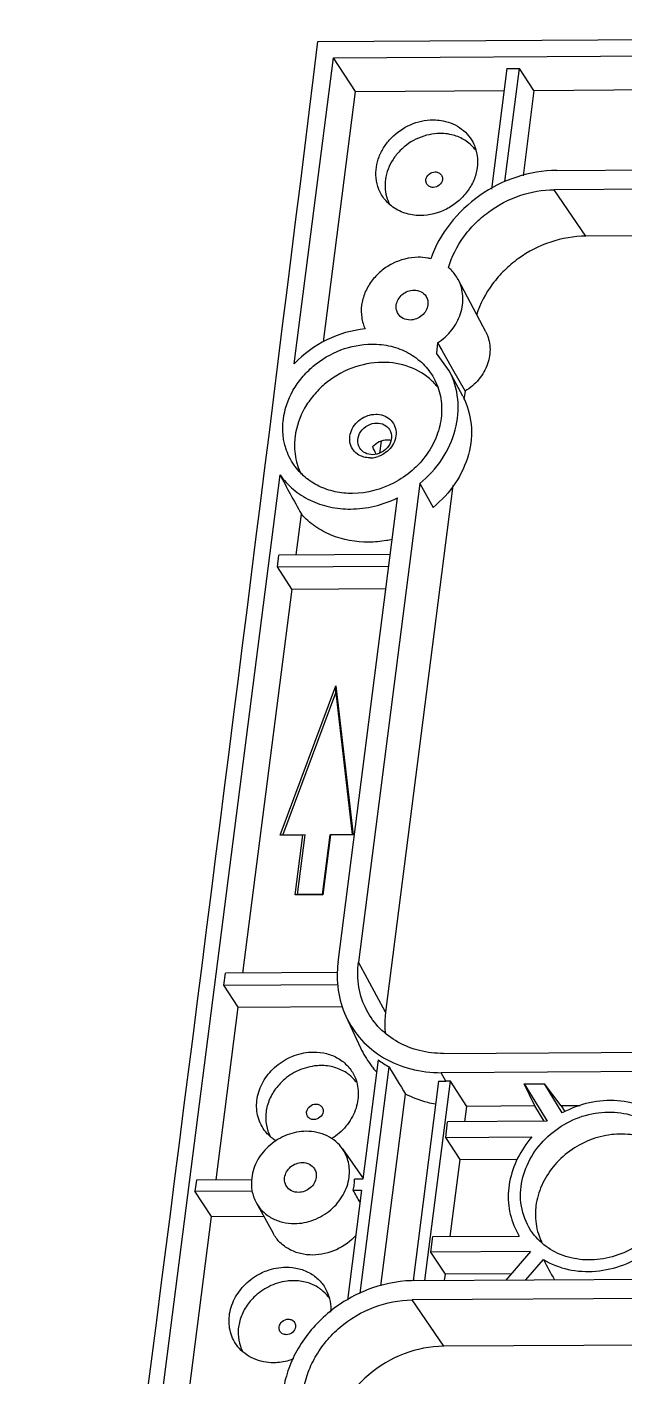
# Model space of a CAD drawing. Extents: x -1094 to 5067, y -562 to 305.
# Drawn here: x 209.3 to 232, y -147.2 to -96.1 of the extents above; entities that cross this region are included whole.
import ezdxf

# ---------------------------------------------------------------- set-up
doc = ezdxf.new("R2010")
doc.units = 0
doc.header["$LTSCALE"] = 1.21
doc.header["$MEASUREMENT"] = 0
doc.layers.get('0').update_dxf_attribs({"linetype": 'CONTINUOUS'})

msp = doc.modelspace()

# ---------------------------------------------------------------- linework, layer by layer
at = {"color": 7, "linetype": 'Continuous'}
for p, q in [((220.355, -96.621), (311.48, -96.069)), ((220.941, -97.236), (310.748, -96.692)), ((219.454, -108.839), (220.941, -97.236)), ((221.78, -98.513), (220.941, -97.236)), ((227.523, -97.639), (226.937, -102.213)), ((227.452, -101.933), (228.002, -97.637)), ((227.523, -97.639), (228.002, -97.637)), ((228.551, -98.472), (228.002, -97.637)), ((220.564, -108.01), (221.78, -98.513)), ((221.78, -98.513), (227.416, -98.479)), ((228.551, -98.472), (228.137, -101.709)), ((228.551, -98.472), (236.995, -98.421)), ((229.415, -101.509), (263.922, -101.3)), ((263.788, -102.032), (229.321, -102.241)), ((230.52, -103.999), (229.321, -102.241)), ((265.102, -103.789), (230.52, -103.999)), ((226.721, -107.627), (225.678, -105.651)), ((224.898, -108.053), (224.849, -108.438)), ((225.34, -109.109), (224.849, -108.438)), ((224.898, -108.053), (225.052, -108.323)), ((225.052, -108.323), (225.46, -109.041)), ((225.85, -110.075), (225.34, -109.109)), ((225.46, -109.041), (225.937, -109.882)), ((225.937, -109.882), (225.897, -110.197)), ((222.748, -111.778), (222.69, -112.235)), ((212.081, -166.395), (218.915, -113.051)), ((224.215, -113.387), (221.89, -131.533)), ((225.479, -113.462), (222.92, -133.435)), ((224.215, -113.387), (224.722, -114.287)), ((221.117, -131.538), (223.373, -113.925)), ((219.528, -116.09), (219.726, -114.544)), ((218.814, -116.547), (218.872, -116.094)), ((223.099, -116.068), (218.872, -116.094)), ((218.814, -116.547), (223.041, -116.522)), ((219.363, -117.383), (218.814, -116.547)), ((219.363, -117.383), (217.496, -131.952)), ((219.363, -117.383), (222.933, -117.361)), ((218.916, -126.723), (221.03, -121.05)), ((221.027, -121.323), (221.03, -121.05)), ((221.03, -121.05), (221.694, -126.706)), ((219.018, -126.712), (221.027, -121.323)), ((221.027, -121.323), (221.657, -126.696)), ((219.778, -126.718), (218.916, -126.723)), ((219.488, -128.984), (219.778, -126.718)), ((219.576, -128.973), (219.866, -126.707)), ((219.866, -126.707), (219.778, -126.718)), ((220.809, -126.702), (220.519, -128.968)), ((220.832, -126.711), (220.541, -128.977)), ((220.809, -126.702), (220.832, -126.711)), ((221.694, -126.706), (220.832, -126.711)), ((219.576, -128.973), (219.488, -128.984)), ((220.541, -128.977), (219.488, -128.984)), ((220.519, -128.968), (219.576, -128.973)), ((220.519, -128.968), (220.541, -128.977)), ((216.782, -132.409), (216.84, -131.956)), ((221.114, -131.93), (216.84, -131.956)), ((222.92, -133.435), (221.89, -131.533)), ((216.782, -132.409), (221.11, -132.383)), ((217.331, -133.245), (216.782, -132.409)), ((216.492, -139.791), (217.331, -133.245)), ((217.331, -133.245), (221.29, -133.221)), ((221.417, -133.584), (221.972, -134.787)), ((225.125, -134.994), (296.875, -134.559)), ((221.958, -144.082), (223.057, -135.507)), ((222.643, -135.234), (222.063, -139.757)), ((296.782, -135.291), (225.032, -135.725)), ((224.932, -136.042), (223.963, -143.604)), ((224.412, -143.609), (225.381, -136.047)), ((225.204, -136.048), (225.032, -135.725)), ((225.381, -136.047), (225.204, -136.048)), ((226.008, -137.002), (225.381, -136.047)), ((222.743, -143.811), (223.675, -136.537)), ((228.186, -136.15), (228.947, -136.145)), ((228.58, -136.986), (228.186, -136.15)), ((228.186, -136.15), (229.056, -137.565)), ((229.59, -136.98), (228.947, -136.145)), ((229.625, -137.249), (228.947, -136.145)), ((225.934, -137.584), (226.008, -137.002)), ((228.58, -136.986), (226.008, -137.002)), ((228.936, -137.566), (228.58, -136.986)), ((230.307, -136.976), (229.59, -136.98)), ((229.59, -136.98), (229.72, -137.191)), ((225.202, -138.177), (225.277, -137.588)), ((229.056, -137.565), (225.277, -137.588)), ((221.286, -138.615), (222.046, -139.706)), ((225.202, -138.177), (228.478, -138.157)), ((225.751, -139.013), (225.202, -138.177)), ((225.377, -141.935), (225.751, -139.013)), ((225.751, -139.013), (227.932, -138.999)), ((215.742, -139.795), (215.687, -140.221)), ((217.84, -139.782), (215.742, -139.795)), ((222.063, -139.757), (221.745, -139.759)), ((215.687, -140.221), (217.859, -140.207)), ((216.315, -141.175), (215.687, -140.221)), ((218.011, -140.65), (218.652, -141.814)), ((222.009, -140.182), (221.474, -144.353)), ((221.691, -140.184), (222.009, -140.182)), ((215.464, -147.814), (216.315, -141.175)), ((216.315, -141.175), (218.293, -141.163)), ((227.833, -141.616), (227.996, -141.919)), ((224.644, -142.528), (224.72, -141.939)), ((224.72, -141.939), (227.996, -141.919)), ((228.424, -142.505), (224.644, -142.528)), ((225.194, -143.363), (224.644, -142.528)), ((228.424, -142.505), (227.486, -143.59)), ((224.021, -143.611), (295.771, -143.176)), ((228.246, -143.585), (228.912, -142.814)), ((225.163, -143.604), (225.194, -143.363)), ((227.695, -143.348), (225.194, -143.363)), ((295.678, -143.908), (223.928, -144.343)), ((225.126, -146.101), (223.928, -144.343)), ((296.876, -145.666), (225.126, -146.101))]:
    msp.add_line(p, q, dxfattribs=at)
for centre, radius, start, end in [((-9750.274, 1136.842), 10046.635, 352.4521018, 352.9477873), ((225.16, -101.616), 1.471, 42.2358, 44.2893), ((225.164, -101.612), 1.465, 36.3805, 42.2328), ((224.428, -102.088), 1.529, 185.3482, 199.1734), ((224.374, -102.105), 1.472, 199.2434, 202.9655), ((224.361, -102.11), 1.458, 202.9725, 207.8593), ((223.059, -111.205), 2.361, 42.6315, 46.7893), ((223.077, -111.189), 2.337, 39.1785, 42.6243), ((222.988, -112.376), 0.644, 78.0902, 90.3818), ((222.328, -111.467), 0.943, 270.3921, 277.2228), ((222.32, -111.405), 1.005, 277.2351, 288.7222), ((221.839, -111.966), 2.372, 196.8152, 197.6229), ((221.821, -111.971), 2.353, 197.626, 206.6151), ((225.275, -133.261), 3.638, 204.8051, 216.3926), ((225.267, -133.266), 3.629, 216.4093, 219.0058), ((225.276, -133.258), 3.64, 219.0067, 220.5483), ((224.927, -132.224), 3.779, 232.8021, 240.3344), ((440.906, -5.45), 253.719, 210.83756, 211.10877), ((220.646, -136.954), 1.453, 36.2934, 38.0225), ((225.291, -133.245), 3.661, 220.5482, 222.0237), ((225.175, -131.349), 4.699, 267.0388, 270.3535), ((219.842, -137.455), 1.469, 199.4373, 208.4644), ((219.987, -139.747), 1.759, 345.6027, 352.6663), ((220.073, -139.758), 1.673, 352.674, 359.9778), ((230.885, -141.138), 2.276, 198.0015, 205.8845), ((230.859, -141.15), 2.248, 205.9047, 206.6749), ((576.565, 46.011), 395.623, 208.50829, 208.63442), ((224.05, -148.318), 4.707, 90.3491, 91.7854), ((219.601, -145.111), 1.453, 36.2934, 38.0225), ((218.797, -145.612), 1.469, 199.4373, 208.4644)]:
    msp.add_arc(centre, radius, start, end, dxfattribs=at)
for centre, major_axis, ratio, start_param, end_param in [((218.83, -105.768), (-4.332, 8.037), 0.038676, 3.750852, 3.806354), ((341.775, -272.143), (-124.702, 164.478), 0.038072, 0.229354, 0.262766), ((222.9, -145.926), (-9.518, 17.649), 0.086314, 4.96979, 4.996881)]:
    msp.add_ellipse(centre, major_axis=major_axis, ratio=ratio, start_param=start_param, end_param=end_param, dxfattribs=at)
for points, knots in [([(222.561, -101.789), (222.548, -101.657), (222.557, -101.383), (222.663, -100.981), (222.859, -100.6), (223.226, -100.146), (223.841, -99.724), (224.427, -99.594), (224.716, -99.592)], [0, 0, 0, 0, 0.116918, 0.237617, 0.361926, 0.489315, 0.74694, 1, 1, 1, 1]), ([(224.716, -99.592), (224.749, -99.592), (224.879, -99.595), (225.009, -99.61), (225.105, -99.629)], [0, 0, 0, 0, 0.252791, 1, 1, 1, 1]), ([(225.105, -99.629), (225.356, -99.678), (225.836, -99.882), (226.167, -100.29), (226.27, -100.513)], [0, 0, 0, 0, 0.509832, 1, 1, 1, 1]), ([(224.99, -100.106), (224.711, -100.108), (224.144, -100.233), (223.549, -100.641), (223.195, -101.081), (223.005, -101.449), (222.902, -101.838), (222.894, -102.102), (222.906, -102.231)], [0, 0, 0, 0, 0.253059, 0.510685, 0.638074, 0.762383, 0.883082, 1, 1, 1, 1]), ([(225.366, -100.141), (225.336, -100.135), (225.211, -100.114), (225.085, -100.106), (224.99, -100.106)], [0, 0, 0, 0, 0.247478, 1, 1, 1, 1]), ([(226.213, -100.589), (226.102, -100.475), (225.837, -100.28), (225.527, -100.173), (225.366, -100.141)], [0, 0, 0, 0, 0.491487, 1, 1, 1, 1]), ([(226.27, -100.513), (226.334, -100.651), (226.421, -100.95), (226.417, -101.424), (226.284, -101.894), (226.031, -102.329), (225.676, -102.702), (225.106, -103.082), (224.589, -103.216), (224.251, -103.218)], [0, 0, 0, 0, 0.114962, 0.233066, 0.355496, 0.48223, 0.612175, 0.743463, 1, 1, 1, 1]), ([(222.892, -102.612), (222.799, -102.496), (222.645, -102.234), (222.575, -101.939), (222.561, -101.789)], [0, 0, 0, 0, 0.497019, 1, 1, 1, 1]), ([(224.454, -101.861), (224.464, -101.782), (224.555, -101.628), (224.721, -101.565), (224.803, -101.565)], [0, 0, 0, 0, 0.492377, 1, 1, 1, 1]), ([(229.415, -101.509), (228.903, -101.512), (227.865, -101.688), (226.457, -102.396), (225.316, -103.472), (224.805, -104.383), (224.636, -104.857)], [0, 0, 0, 0, 0.248453, 0.502422, 0.755055, 1, 1, 1, 1]), ([(224.803, -101.565), (224.851, -101.564), (224.945, -101.584), (225.018, -101.65), (225.042, -101.688)], [0, 0, 0, 0, 0.514479, 1, 1, 1, 1]), ([(225.042, -101.688), (225.065, -101.725), (225.082, -101.784), (225.079, -101.843), (225.077, -101.857)], [0, 0, 0, 0, 0.743028, 1, 1, 1, 1]), ([(224.489, -102.031), (224.467, -101.994), (224.449, -101.934), (224.452, -101.876), (224.454, -101.861)], [0, 0, 0, 0, 0.743028, 1, 1, 1, 1]), ([(224.728, -102.154), (224.68, -102.154), (224.586, -102.134), (224.513, -102.069), (224.489, -102.031)], [0, 0, 0, 0, 0.514479, 1, 1, 1, 1]), ([(225.077, -101.857), (225.067, -101.937), (224.976, -102.091), (224.81, -102.153), (224.728, -102.154)], [0, 0, 0, 0, 0.492377, 1, 1, 1, 1]), ([(225.31, -105.196), (225.433, -104.783), (225.734, -104.186), (226.304, -103.515), (226.986, -102.927), (227.988, -102.401), (228.881, -102.243), (229.321, -102.241)], [0, 0, 0, 0, 0.24371, 0.369539, 0.496821, 0.751146, 1, 1, 1, 1]), ([(223.862, -103.182), (223.672, -103.144), (223.307, -103.01), (223.009, -102.757), (222.892, -102.612)], [0, 0, 0, 0, 0.509283, 1, 1, 1, 1]), ([(224.251, -103.218), (224.218, -103.218), (224.088, -103.216), (223.958, -103.201), (223.862, -103.182)], [0, 0, 0, 0, 0.252791, 1, 1, 1, 1]), ([(230.52, -103.999), (230.07, -104.002), (229.156, -104.16), (228.126, -104.691), (227.421, -105.285), (226.827, -105.964), (226.507, -106.571), (226.371, -106.992)], [0, 0, 0, 0, 0.248594, 0.502673, 0.629913, 0.755798, 1, 1, 1, 1]), ([(224.159, -104.802), (223.82, -104.804), (223.3, -104.939), (222.729, -105.322), (222.374, -105.698), (222.122, -106.137), (221.991, -106.61), (221.992, -107.085), (222.082, -107.385), (222.147, -107.522)], [0, 0, 0, 0, 0.25665, 0.387984, 0.517942, 0.64465, 0.767004, 0.885075, 1, 1, 1, 1]), ([(224.636, -104.857), (224.597, -104.848), (224.441, -104.814), (224.28, -104.801), (224.159, -104.802)], [0, 0, 0, 0, 0.246901, 1, 1, 1, 1]), ([(225.678, -105.651), (225.61, -105.521), (225.492, -105.36), (225.348, -105.227), (225.31, -105.196)], [0, 0, 0, 0, 0.748599, 1, 1, 1, 1]), ([(224.898, -108.053), (225.101, -107.918), (225.461, -107.589), (225.804, -106.96), (225.899, -106.277), (225.779, -105.84), (225.678, -105.651)], [0, 0, 0, 0, 0.265496, 0.522137, 0.766129, 1, 1, 1, 1]), ([(223.328, -106.618), (223.348, -106.465), (223.523, -106.169), (223.841, -106.049), (223.999, -106.048)], [0, 0, 0, 0, 0.492377, 1, 1, 1, 1]), ([(223.999, -106.048), (224.091, -106.047), (224.273, -106.085), (224.412, -106.211), (224.458, -106.285)], [0, 0, 0, 0, 0.514479, 1, 1, 1, 1]), ([(224.458, -106.285), (224.487, -106.332), (224.53, -106.439), (224.533, -106.554), (224.526, -106.611)], [0, 0, 0, 0, 0.493409, 1, 1, 1, 1]), ([(223.396, -106.944), (223.367, -106.897), (223.324, -106.79), (223.321, -106.675), (223.328, -106.618)], [0, 0, 0, 0, 0.493409, 1, 1, 1, 1]), ([(224.526, -106.611), (224.506, -106.763), (224.331, -107.06), (224.013, -107.18), (223.854, -107.181)], [0, 0, 0, 0, 0.492377, 1, 1, 1, 1]), ([(223.854, -107.181), (223.763, -107.181), (223.581, -107.143), (223.442, -107.017), (223.396, -106.944)], [0, 0, 0, 0, 0.514479, 1, 1, 1, 1]), ([(222.147, -107.522), (221.645, -107.567), (220.644, -107.854), (219.806, -108.468), (219.454, -108.839)], [0, 0, 0, 0, 0.497129, 1, 1, 1, 1]), ([(226.721, -107.627), (226.816, -107.807), (226.928, -108.223), (226.827, -108.87), (226.487, -109.459), (226.135, -109.761), (225.937, -109.882)], [0, 0, 0, 0, 0.233519, 0.477565, 0.734542, 1, 1, 1, 1]), ([(219.041, -110.946), (219.089, -110.567), (219.287, -110.001), (219.735, -109.356), (220.307, -108.779), (221.19, -108.256), (221.999, -108.098), (222.397, -108.095)], [0, 0, 0, 0, 0.240526, 0.36587, 0.493354, 0.749285, 1, 1, 1, 1]), ([(222.397, -108.095), (222.642, -108.094), (223.127, -108.147), (223.799, -108.403), (224.363, -108.819), (224.642, -109.188), (224.751, -109.386)], [0, 0, 0, 0, 0.261509, 0.513974, 0.75892, 1, 1, 1, 1]), ([(222.799, -108.787), (222.406, -108.789), (221.608, -108.945), (220.736, -109.462), (220.172, -110.031), (219.729, -110.668), (219.534, -111.226), (219.486, -111.6)], [0, 0, 0, 0, 0.250715, 0.506646, 0.63413, 0.759474, 1, 1, 1, 1]), ([(224.675, -109.485), (224.434, -109.258), (223.835, -108.895), (223.147, -108.785), (222.799, -108.787)], [0, 0, 0, 0, 0.487709, 1, 1, 1, 1]), ([(224.751, -109.386), (224.868, -109.598), (225.038, -110.068), (225.073, -110.825), (224.891, -111.586), (224.378, -112.54), (223.315, -113.466), (222.214, -113.757), (221.671, -113.76)], [0, 0, 0, 0, 0.115041, 0.232943, 0.355187, 0.481962, 0.742301, 1, 1, 1, 1]), ([(224.215, -113.387), (224.541, -113.121), (225.11, -112.5), (225.627, -111.377), (225.736, -110.191), (225.515, -109.439), (225.34, -109.109)], [0, 0, 0, 0, 0.265297, 0.521087, 0.765021, 1, 1, 1, 1]), ([(225.85, -110.075), (226.022, -110.401), (226.239, -111.142), (226.127, -112.312), (225.612, -113.418), (225.046, -114.027), (224.722, -114.287)], [0, 0, 0, 0, 0.234887, 0.478817, 0.734673, 1, 1, 1, 1]), ([(219.073, -111.812), (219.058, -111.742), (219.011, -111.456), (219.013, -111.162), (219.041, -110.946)], [0, 0, 0, 0, 0.247013, 1, 1, 1, 1]), ([(222.041, -112.361), (221.952, -112.329), (221.786, -112.235), (221.613, -112.007), (221.543, -111.727), (221.584, -111.433), (221.726, -111.161), (221.952, -110.939), (222.234, -110.793), (222.444, -110.756), (222.547, -110.755)], [0, 0, 0, 0, 0.119277, 0.235393, 0.352712, 0.474904, 0.603126, 0.735747, 0.869326, 1, 1, 1, 1]), ([(222.547, -110.755), (222.645, -110.755), (222.84, -110.785), (223.093, -110.929), (223.267, -111.155), (223.314, -111.338), (223.32, -111.43)], [0, 0, 0, 0, 0.261823, 0.511534, 0.754565, 1, 1, 1, 1]), ([(221.944, -112.038), (221.889, -111.949), (221.835, -111.722), (221.959, -111.393), (222.227, -111.153), (222.466, -111.088), (222.583, -111.088)], [0, 0, 0, 0, 0.231068, 0.478638, 0.740439, 1, 1, 1, 1]), ([(223.069, -111.339), (223.124, -111.427), (223.178, -111.654), (223.054, -111.983), (222.786, -112.223), (222.547, -112.288), (222.43, -112.289)], [0, 0, 0, 0, 0.231068, 0.478638, 0.740439, 1, 1, 1, 1]), ([(222.583, -111.088), (222.68, -111.087), (222.873, -111.127), (223.021, -111.261), (223.069, -111.339)], [0, 0, 0, 0, 0.514394, 1, 1, 1, 1]), ([(223.32, -111.43), (223.326, -111.527), (223.299, -111.728), (223.111, -112.094), (222.84, -112.29), (222.643, -112.357)], [0, 0, 0, 0, 0.237866, 0.487499, 1, 1, 1, 1]), ([(219.448, -112.68), (219.313, -112.486), (219.171, -112.196), (219.09, -111.89), (219.073, -111.812)], [0, 0, 0, 0, 0.748068, 1, 1, 1, 1]), ([(219.486, -111.6), (219.475, -111.69), (219.447, -112.042), (219.493, -112.4), (219.569, -112.652)], [0, 0, 0, 0, 0.255053, 1, 1, 1, 1]), ([(222.43, -112.289), (222.333, -112.289), (222.14, -112.249), (221.992, -112.115), (221.944, -112.038)], [0, 0, 0, 0, 0.514394, 1, 1, 1, 1]), ([(222.983, -111.732), (222.88, -111.732), (222.671, -111.782), (222.499, -111.912), (222.431, -111.991)], [0, 0, 0, 0, 0.496125, 1, 1, 1, 1]), ([(222.335, -112.41), (222.31, -112.41), (222.21, -112.406), (222.111, -112.386), (222.041, -112.361)], [0, 0, 0, 0, 0.254259, 1, 1, 1, 1]), ([(218.915, -113.051), (219.057, -113.255), (219.401, -113.629), (220.048, -114.044), (220.795, -114.298), (221.327, -114.351), (221.596, -114.349)], [0, 0, 0, 0, 0.240915, 0.4864, 0.739087, 1, 1, 1, 1]), ([(221.671, -113.76), (221.448, -113.762), (221.007, -113.718), (220.387, -113.506), (219.85, -113.16), (219.566, -112.849), (219.448, -112.68)], [0, 0, 0, 0, 0.260921, 0.513644, 0.759111, 1, 1, 1, 1]), ([(221.596, -114.349), (221.899, -114.348), (222.513, -114.271), (223.095, -114.061), (223.373, -113.925)], [0, 0, 0, 0, 0.494732, 1, 1, 1, 1]), ([(222.281, -115.606), (221.797, -115.609), (221.066, -115.478), (220.23, -115.022), (219.88, -114.714), (219.726, -114.544)], [0, 0, 0, 0, 0.511541, 0.758266, 1, 1, 1, 1]), ([(223.173, -115.502), (223.1, -115.519), (222.806, -115.578), (222.505, -115.605), (222.281, -115.606)], [0, 0, 0, 0, 0.25253, 1, 1, 1, 1]), ([(221.117, -131.538), (221.072, -131.888), (221.073, -132.594), (221.273, -133.272), (221.417, -133.584)], [0, 0, 0, 0, 0.506559, 1, 1, 1, 1]), ([(222.206, -133.362), (222.062, -133.089), (221.858, -132.484), (221.85, -131.848), (221.89, -131.533)], [0, 0, 0, 0, 0.49321, 1, 1, 1, 1]), ([(225.125, -134.994), (224.819, -134.996), (224.215, -134.928), (223.378, -134.604), (222.679, -134.078), (222.338, -133.611), (222.206, -133.362)], [0, 0, 0, 0, 0.261611, 0.513984, 0.758852, 1, 1, 1, 1]), ([(222.92, -133.435), (222.912, -133.501), (222.885, -133.767), (222.89, -134.035), (222.912, -134.234)], [0, 0, 0, 0, 0.252626, 1, 1, 1, 1]), ([(221.417, -133.584), (221.566, -133.908), (221.97, -134.517), (222.831, -135.21), (223.882, -135.638), (224.645, -135.728), (225.032, -135.725)], [0, 0, 0, 0, 0.241386, 0.485999, 0.73818, 1, 1, 1, 1]), ([(219.224, -135.177), (219.299, -135.139), (219.604, -135.007), (219.94, -134.943), (220.187, -134.942)], [0, 0, 0, 0, 0.254355, 1, 1, 1, 1]), ([(220.187, -134.942), (220.354, -134.941), (220.682, -134.979), (221.134, -135.163), (221.504, -135.461), (221.678, -135.723), (221.742, -135.863)], [0, 0, 0, 0, 0.261791, 0.514028, 0.758621, 1, 1, 1, 1]), ([(220.462, -135.455), (220.383, -135.456), (220.062, -135.477), (219.747, -135.575), (219.53, -135.683)], [0, 0, 0, 0, 0.246421, 1, 1, 1, 1]), ([(221.435, -135.732), (221.296, -135.64), (220.979, -135.498), (220.636, -135.454), (220.462, -135.455)], [0, 0, 0, 0, 0.48994, 1, 1, 1, 1]), ([(218.364, -137.961), (218.235, -137.801), (218.039, -137.418), (217.998, -136.767), (218.203, -136.122), (218.479, -135.752), (218.645, -135.59)], [0, 0, 0, 0, 0.236323, 0.479034, 0.73373, 1, 1, 1, 1]), ([(218.97, -136.083), (218.842, -136.208), (218.621, -136.485), (218.412, -136.964), (218.346, -137.465), (218.404, -137.793), (218.457, -137.944)], [0, 0, 0, 0, 0.263327, 0.518263, 0.763294, 1, 1, 1, 1]), ([(221.742, -135.863), (221.832, -136.056), (221.929, -136.497), (221.806, -137.172), (221.443, -137.785), (221.075, -138.102), (220.869, -138.229)], [0, 0, 0, 0, 0.233822, 0.478264, 0.735123, 1, 1, 1, 1]), ([(221.79, -136.059), (221.716, -135.964), (221.6, -135.849), (221.469, -135.755), (221.435, -135.732)], [0, 0, 0, 0, 0.747487, 1, 1, 1, 1]), ([(224.818, -136.924), (224.718, -136.905), (224.324, -136.817), (223.943, -136.674), (223.675, -136.537)], [0, 0, 0, 0, 0.253962, 1, 1, 1, 1]), ([(219.926, -137.21), (219.936, -137.131), (220.027, -136.977), (220.193, -136.914), (220.275, -136.914)], [0, 0, 0, 0, 0.492377, 1, 1, 1, 1]), ([(220.275, -136.914), (220.322, -136.914), (220.417, -136.933), (220.49, -136.999), (220.513, -137.037)], [0, 0, 0, 0, 0.514479, 1, 1, 1, 1]), ([(220.513, -137.037), (220.536, -137.074), (220.553, -137.133), (220.55, -137.192), (220.549, -137.207)], [0, 0, 0, 0, 0.743028, 1, 1, 1, 1]), ([(233.566, -137.538), (233.32, -137.319), (232.734, -136.961), (231.715, -136.734), (230.637, -136.82), (229.949, -137.076), (229.625, -137.249)], [0, 0, 0, 0, 0.235569, 0.481044, 0.736928, 1, 1, 1, 1]), ([(219.961, -137.38), (219.938, -137.343), (219.921, -137.284), (219.924, -137.225), (219.926, -137.21)], [0, 0, 0, 0, 0.743028, 1, 1, 1, 1]), ([(220.199, -137.503), (220.152, -137.503), (220.057, -137.484), (219.985, -137.418), (219.961, -137.38)], [0, 0, 0, 0, 0.514479, 1, 1, 1, 1]), ([(220.549, -137.207), (220.538, -137.286), (220.447, -137.44), (220.282, -137.503), (220.199, -137.503)], [0, 0, 0, 0, 0.492377, 1, 1, 1, 1]), ([(228.064, -140.039), (228.105, -139.725), (228.301, -139.096), (228.874, -138.28), (229.671, -137.649), (230.611, -137.265), (231.598, -137.171), (232.534, -137.38), (233.314, -137.879), (233.671, -138.375), (233.794, -138.641)], [0, 0, 0, 0, 0.123828, 0.252891, 0.384969, 0.516709, 0.644889, 0.767589, 0.885087, 1, 1, 1, 1]), ([(219.913, -137.948), (219.667, -137.95), (219.168, -138.047), (218.622, -138.371), (218.269, -138.727), (217.992, -139.125), (217.87, -139.475), (217.84, -139.709)], [0, 0, 0, 0, 0.250715, 0.506646, 0.63413, 0.759474, 1, 1, 1, 1]), ([(218.772, -138.316), (218.733, -138.292), (218.582, -138.192), (218.449, -138.066), (218.364, -137.961)], [0, 0, 0, 0, 0.252945, 1, 1, 1, 1]), ([(221.286, -138.615), (221.213, -138.511), (221.038, -138.319), (220.592, -138.031), (220.182, -137.947), (219.913, -137.948)], [0, 0, 0, 0, 0.241736, 0.488004, 1, 1, 1, 1]), ([(233.694, -138.769), (233.513, -138.59), (233.08, -138.285), (232.311, -138.049), (231.477, -138.038), (230.648, -138.251), (229.89, -138.67), (229.261, -139.261), (228.815, -139.976), (228.66, -140.511), (228.626, -140.777)], [0, 0, 0, 0, 0.115786, 0.235875, 0.360911, 0.489941, 0.620834, 0.750948, 0.877834, 1, 1, 1, 1]), ([(221.538, -139.686), (221.562, -139.499), (221.547, -139.117), (221.391, -138.766), (221.286, -138.615)], [0, 0, 0, 0, 0.507002, 1, 1, 1, 1]), ([(228.478, -138.157), (228.263, -138.402), (227.899, -138.939), (227.589, -139.841), (227.548, -140.764), (227.71, -141.35), (227.833, -141.616)], [0, 0, 0, 0, 0.263642, 0.51805, 0.762634, 1, 1, 1, 1]), ([(219.09, -139.701), (219.11, -139.549), (219.285, -139.252), (219.603, -139.132), (219.761, -139.131)], [0, 0, 0, 0, 0.492377, 1, 1, 1, 1]), ([(219.761, -139.131), (219.853, -139.131), (220.035, -139.169), (220.174, -139.294), (220.22, -139.368)], [0, 0, 0, 0, 0.514479, 1, 1, 1, 1]), ([(220.22, -139.368), (220.249, -139.415), (220.291, -139.522), (220.295, -139.637), (220.288, -139.694)], [0, 0, 0, 0, 0.493409, 1, 1, 1, 1]), ([(217.84, -139.709), (217.819, -139.871), (217.825, -140.2), (217.934, -140.51), (218.011, -140.65)], [0, 0, 0, 0, 0.506839, 1, 1, 1, 1]), ([(219.158, -140.027), (219.129, -139.98), (219.086, -139.873), (219.083, -139.758), (219.09, -139.701)], [0, 0, 0, 0, 0.493409, 1, 1, 1, 1]), ([(219.616, -140.264), (219.525, -140.265), (219.343, -140.227), (219.203, -140.101), (219.158, -140.027)], [0, 0, 0, 0, 0.514479, 1, 1, 1, 1]), ([(219.465, -141.447), (219.711, -141.445), (220.21, -141.348), (220.756, -141.024), (221.109, -140.669), (221.386, -140.27), (221.508, -139.92), (221.538, -139.686)], [0, 0, 0, 0, 0.250715, 0.506646, 0.63413, 0.759474, 1, 1, 1, 1]), ([(220.288, -139.694), (220.268, -139.846), (220.093, -140.143), (219.775, -140.263), (219.616, -140.264)], [0, 0, 0, 0, 0.492377, 1, 1, 1, 1]), ([(228.566, -141.888), (228.365, -141.638), (228.059, -141.037), (228.022, -140.367), (228.064, -140.039)], [0, 0, 0, 0, 0.493111, 1, 1, 1, 1]), ([(233.993, -140.003), (233.956, -140.291), (233.786, -140.869), (233.289, -141.634), (232.593, -142.254), (231.758, -142.675), (230.857, -142.862), (229.966, -142.793), (229.166, -142.472), (228.738, -142.1), (228.566, -141.888)], [0, 0, 0, 0, 0.122708, 0.250301, 0.381082, 0.512327, 0.641197, 0.76556, 0.884759, 1, 1, 1, 1]), ([(218.011, -140.65), (218.078, -140.772), (218.251, -141), (218.599, -141.257), (219.014, -141.415), (219.313, -141.448), (219.465, -141.447)], [0, 0, 0, 0, 0.241091, 0.486033, 0.738494, 1, 1, 1, 1]), ([(228.626, -140.777), (228.615, -140.868), (228.588, -141.225), (228.638, -141.588), (228.72, -141.842)], [0, 0, 0, 0, 0.254967, 1, 1, 1, 1]), ([(220.158, -142.64), (220.002, -142.641), (219.692, -142.607), (219.261, -142.443), (218.9, -142.177), (218.721, -141.941), (218.652, -141.814)], [0, 0, 0, 0, 0.2615, 0.513998, 0.758944, 1, 1, 1, 1]), ([(221.805, -141.882), (221.598, -142.115), (221.086, -142.493), (220.465, -142.638), (220.158, -142.64)], [0, 0, 0, 0, 0.503999, 1, 1, 1, 1]), ([(228.912, -142.814), (229.2, -142.988), (229.853, -143.241), (230.916, -143.301), (231.983, -143.052), (232.635, -142.696), (232.933, -142.477)], [0, 0, 0, 0, 0.236595, 0.483688, 0.739694, 1, 1, 1, 1]), ([(218.179, -143.335), (218.254, -143.297), (218.559, -143.165), (218.895, -143.101), (219.142, -143.099)], [0, 0, 0, 0, 0.254355, 1, 1, 1, 1]), ([(219.142, -143.099), (219.309, -143.098), (219.637, -143.137), (220.089, -143.321), (220.459, -143.619), (220.633, -143.881), (220.697, -144.02)], [0, 0, 0, 0, 0.261791, 0.514028, 0.758621, 1, 1, 1, 1]), ([(217.319, -146.118), (217.19, -145.959), (216.994, -145.576), (216.953, -144.924), (217.158, -144.279), (217.434, -143.91), (217.6, -143.748)], [0, 0, 0, 0, 0.236323, 0.479034, 0.73373, 1, 1, 1, 1]), ([(219.417, -143.613), (219.338, -143.613), (219.017, -143.635), (218.702, -143.732), (218.485, -143.841)], [0, 0, 0, 0, 0.246421, 1, 1, 1, 1]), ([(223.903, -143.613), (223.331, -143.631), (222.175, -143.877), (220.91, -144.635), (220.086, -145.458), (219.588, -146.161), (219.228, -146.923), (219.087, -147.461), (219.045, -147.73)], [0, 0, 0, 0, 0.250586, 0.505923, 0.633092, 0.758262, 0.880696, 1, 1, 1, 1]), ([(220.39, -143.89), (220.251, -143.798), (219.934, -143.655), (219.591, -143.612), (219.417, -143.613)], [0, 0, 0, 0, 0.48994, 1, 1, 1, 1]), ([(217.925, -144.24), (217.797, -144.365), (217.576, -144.643), (217.367, -145.122), (217.301, -145.623), (217.359, -145.95), (217.412, -146.101)], [0, 0, 0, 0, 0.263327, 0.518263, 0.763294, 1, 1, 1, 1]), ([(220.745, -144.217), (220.671, -144.122), (220.555, -144.006), (220.424, -143.912), (220.39, -143.89)], [0, 0, 0, 0, 0.747487, 1, 1, 1, 1]), ([(220.697, -144.02), (220.753, -144.141), (220.833, -144.401), (220.845, -144.672), (220.835, -144.808)], [0, 0, 0, 0, 0.494433, 1, 1, 1, 1]), ([(219.8, -147.848), (219.83, -147.617), (219.939, -147.154), (220.235, -146.498), (220.655, -145.892), (221.357, -145.184), (222.444, -144.54), (223.438, -144.346), (223.928, -144.343)], [0, 0, 0, 0, 0.119024, 0.241367, 0.366586, 0.493923, 0.749579, 1, 1, 1, 1]), ([(218.881, -145.368), (218.891, -145.289), (218.982, -145.134), (219.148, -145.072), (219.23, -145.071)], [0, 0, 0, 0, 0.492377, 1, 1, 1, 1]), ([(219.23, -145.071), (219.277, -145.071), (219.372, -145.091), (219.445, -145.156), (219.468, -145.194)], [0, 0, 0, 0, 0.514479, 1, 1, 1, 1]), ([(219.468, -145.194), (219.491, -145.231), (219.508, -145.291), (219.505, -145.349), (219.504, -145.364)], [0, 0, 0, 0, 0.743028, 1, 1, 1, 1]), ([(218.916, -145.537), (218.893, -145.501), (218.876, -145.441), (218.879, -145.383), (218.881, -145.368)], [0, 0, 0, 0, 0.743028, 1, 1, 1, 1]), ([(219.154, -145.661), (219.107, -145.661), (219.012, -145.641), (218.94, -145.576), (218.916, -145.537)], [0, 0, 0, 0, 0.514479, 1, 1, 1, 1]), ([(219.504, -145.364), (219.493, -145.443), (219.402, -145.597), (219.237, -145.66), (219.154, -145.661)], [0, 0, 0, 0, 0.492377, 1, 1, 1, 1]), ([(218.678, -146.725), (218.417, -146.726), (217.899, -146.63), (217.474, -146.311), (217.319, -146.118)], [0, 0, 0, 0, 0.513595, 1, 1, 1, 1]), ([(225.126, -146.101), (224.617, -146.104), (223.582, -146.306), (222.451, -146.976), (221.72, -147.714), (221.282, -148.344), (220.974, -149.028), (220.861, -149.509), (220.83, -149.75)], [0, 0, 0, 0, 0.250421, 0.506077, 0.633414, 0.758633, 0.880976, 1, 1, 1, 1]), ([(219.439, -146.578), (219.377, -146.602), (219.132, -146.684), (218.871, -146.724), (218.678, -146.725)], [0, 0, 0, 0, 0.253867, 1, 1, 1, 1])]:
    msp.add_open_spline(points, degree=3, knots=knots, dxfattribs=at)
for points in [[(218.645, -135.59), (218.814, -135.424), (219.012, -135.283), (219.224, -135.177)], [(219.53, -135.683), (219.325, -135.786), (219.133, -135.922), (218.97, -136.083)], [(217.6, -143.748), (217.769, -143.582), (217.967, -143.441), (218.179, -143.335)], [(218.485, -143.841), (218.28, -143.943), (218.088, -144.08), (217.925, -144.24)]]:
    msp.add_open_spline(points, degree=3, dxfattribs=at)

doc.saveas('drawing.dxf')
